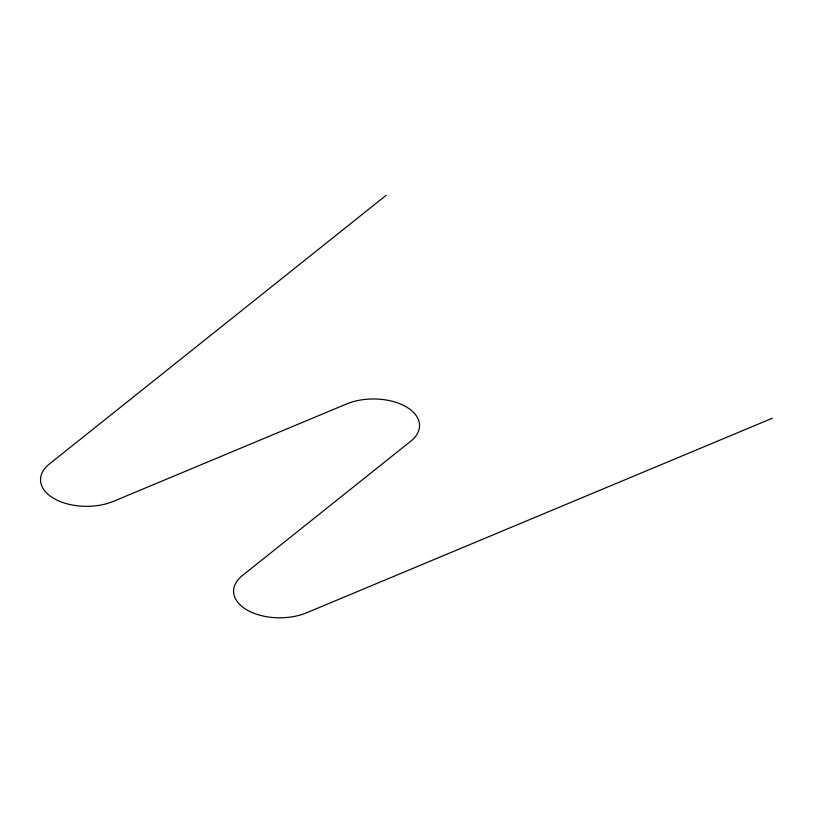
<?xml version="1.0" encoding="UTF-8"?>
<svg xmlns="http://www.w3.org/2000/svg" width="813" height="813" viewBox="0 0 813 813"><rect width="100%" height="100%" fill="white"/><g stroke="black" fill="none" stroke-linecap="round" stroke-linejoin="round"><path stroke-width="1.22" d="M386.185 195.283L49.258 464.121A46.097 26.616 0 0 0 54.004 498.532A46.097 26.616 0 0 0 113.617 501.275L346.44 404.02A46.097 26.616 0 0 1 406.053 406.754A46.097 26.616 0 0 1 410.799 441.174L242.335 575.594A46.097 26.616 0 0 0 247.091 610.014A46.097 26.616 0 0 0 306.704 612.758L772.35 418.228"/></g></svg>
